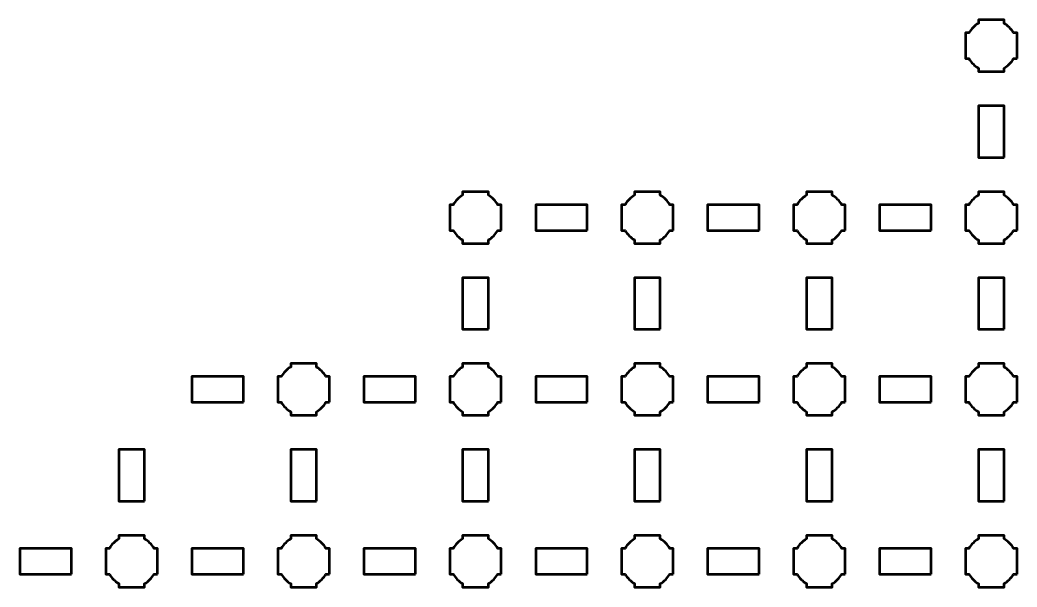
# Model space of a CAD drawing. Header units: centimetres. Extents: x -25.2 to 4.2, y -29.6 to -0.1.
# Drawn here: x -21.8 to -10.2, y -7.15 to -0.55 of the extents above; entities that cross this region are included whole.
import ezdxf

# ---------------------------------------------------------------- set-up
doc = ezdxf.new("R2010")
doc.units = ezdxf.units.CM
doc.header["$MEASUREMENT"] = 0
doc.layers.add('Layer 1', color=7, linetype='Continuous')

msp = doc.modelspace()

# ---------------------------------------------------------------- linework, layer by layer
at = {"layer": 'Layer 1', "lineweight": 53}
for points, knots in [([(-10.20002, -1), (-10.20002, -1), (-10.24017, -1), (-10.24017, -1), (-10.24017, -1), (-10.26652, -1.04553), (-10.30449, -1.0835), (-10.35002, -1.10985), (-10.35002, -1.10985), (-10.35002, -1.10985), (-10.35002, -1.15), (-10.35002, -1.15), (-10.35002, -1.15), (-10.35002, -1.15), (-10.50002, -1.15), (-10.50002, -1.15), (-10.50002, -1.15), (-10.50002, -1.15), (-10.65002, -1.15), (-10.65002, -1.15), (-10.65002, -1.15), (-10.65002, -1.15), (-10.65002, -1.10985), (-10.65002, -1.10985), (-10.65002, -1.10985), (-10.69555, -1.0835), (-10.73352, -1.04553), (-10.75987, -1), (-10.75987, -1), (-10.75987, -1), (-10.80002, -1), (-10.80002, -1), (-10.80002, -1), (-10.80002, -1), (-10.80002, -0.85), (-10.80002, -0.85), (-10.80002, -0.85), (-10.80002, -0.85), (-10.80002, -0.7), (-10.80002, -0.7), (-10.80002, -0.7), (-10.80002, -0.7), (-10.75987, -0.7), (-10.75987, -0.7), (-10.75987, -0.7), (-10.73352, -0.65447), (-10.69555, -0.6165), (-10.65002, -0.59015), (-10.65002, -0.59015), (-10.65002, -0.59015), (-10.65002, -0.55), (-10.65002, -0.55), (-10.65002, -0.55), (-10.65002, -0.55), (-10.50002, -0.55), (-10.50002, -0.55), (-10.50002, -0.55), (-10.50002, -0.55), (-10.35002, -0.55), (-10.35002, -0.55), (-10.35002, -0.55), (-10.35002, -0.55), (-10.35002, -0.59015), (-10.35002, -0.59015), (-10.35002, -0.59015), (-10.30449, -0.6165), (-10.26652, -0.65447), (-10.24017, -0.7), (-10.24017, -0.7), (-10.24017, -0.7), (-10.20002, -0.7), (-10.20002, -0.7), (-10.20002, -0.7), (-10.20002, -0.7), (-10.20002, -0.85), (-10.20002, -0.85), (-10.20002, -0.85), (-10.20002, -0.85), (-10.20002, -1), (-10.20002, -1)], [0, 0, 0, 0, 0.05, 0.05, 0.05, 0.05, 0.1, 0.1, 0.1, 0.1, 0.15, 0.15, 0.15, 0.15, 0.2, 0.2, 0.2, 0.2, 0.25, 0.25, 0.25, 0.25, 0.3, 0.3, 0.3, 0.3, 0.35, 0.35, 0.35, 0.35, 0.4, 0.4, 0.4, 0.4, 0.45, 0.45, 0.45, 0.45, 0.5, 0.5, 0.5, 0.5, 0.55, 0.55, 0.55, 0.55, 0.6, 0.6, 0.6, 0.6, 0.65, 0.65, 0.65, 0.65, 0.7, 0.7, 0.7, 0.7, 0.75, 0.75, 0.75, 0.75, 0.8, 0.8, 0.8, 0.8, 0.85, 0.85, 0.85, 0.85, 0.9, 0.9, 0.9, 0.9, 0.95, 0.95, 0.95, 0.95, 1, 1, 1, 1]), ([(-10.35002, -2.15), (-10.35002, -2.15), (-10.65002, -2.15), (-10.65002, -2.15), (-10.65002, -2.15), (-10.65002, -2.15), (-10.65002, -1.55), (-10.65002, -1.55), (-10.65002, -1.55), (-10.65002, -1.55), (-10.35002, -1.55), (-10.35002, -1.55), (-10.35002, -1.55), (-10.35002, -1.55), (-10.35002, -2.15), (-10.35002, -2.15)], [0, 0, 0, 0, 0.25, 0.25, 0.25, 0.25, 0.5, 0.5, 0.5, 0.5, 0.75, 0.75, 0.75, 0.75, 1, 1, 1, 1]), ([(-16.20002, -3), (-16.20002, -3), (-16.24017, -3), (-16.24017, -3), (-16.24017, -3), (-16.26652, -3.04553), (-16.30449, -3.0835), (-16.35002, -3.10985), (-16.35002, -3.10985), (-16.35002, -3.10985), (-16.35002, -3.15), (-16.35002, -3.15), (-16.35002, -3.15), (-16.35002, -3.15), (-16.50002, -3.15), (-16.50002, -3.15), (-16.50002, -3.15), (-16.50002, -3.15), (-16.65002, -3.15), (-16.65002, -3.15), (-16.65002, -3.15), (-16.65002, -3.15), (-16.65002, -3.10985), (-16.65002, -3.10985), (-16.65002, -3.10985), (-16.69555, -3.0835), (-16.73352, -3.04553), (-16.75987, -3), (-16.75987, -3), (-16.75987, -3), (-16.80002, -3), (-16.80002, -3), (-16.80002, -3), (-16.80002, -3), (-16.80002, -2.85), (-16.80002, -2.85), (-16.80002, -2.85), (-16.80002, -2.85), (-16.80002, -2.7), (-16.80002, -2.7), (-16.80002, -2.7), (-16.80002, -2.7), (-16.75987, -2.7), (-16.75987, -2.7), (-16.75987, -2.7), (-16.73352, -2.65447), (-16.69555, -2.6165), (-16.65002, -2.59015), (-16.65002, -2.59015), (-16.65002, -2.59015), (-16.65002, -2.55), (-16.65002, -2.55), (-16.65002, -2.55), (-16.65002, -2.55), (-16.50002, -2.55), (-16.50002, -2.55), (-16.50002, -2.55), (-16.50002, -2.55), (-16.35002, -2.55), (-16.35002, -2.55), (-16.35002, -2.55), (-16.35002, -2.55), (-16.35002, -2.59015), (-16.35002, -2.59015), (-16.35002, -2.59015), (-16.30449, -2.6165), (-16.26652, -2.65447), (-16.24017, -2.7), (-16.24017, -2.7), (-16.24017, -2.7), (-16.20002, -2.7), (-16.20002, -2.7), (-16.20002, -2.7), (-16.20002, -2.7), (-16.20002, -2.85), (-16.20002, -2.85), (-16.20002, -2.85), (-16.20002, -2.85), (-16.20002, -3), (-16.20002, -3)], [0, 0, 0, 0, 0.05, 0.05, 0.05, 0.05, 0.1, 0.1, 0.1, 0.1, 0.15, 0.15, 0.15, 0.15, 0.2, 0.2, 0.2, 0.2, 0.25, 0.25, 0.25, 0.25, 0.3, 0.3, 0.3, 0.3, 0.35, 0.35, 0.35, 0.35, 0.4, 0.4, 0.4, 0.4, 0.45, 0.45, 0.45, 0.45, 0.5, 0.5, 0.5, 0.5, 0.55, 0.55, 0.55, 0.55, 0.6, 0.6, 0.6, 0.6, 0.65, 0.65, 0.65, 0.65, 0.7, 0.7, 0.7, 0.7, 0.75, 0.75, 0.75, 0.75, 0.8, 0.8, 0.8, 0.8, 0.85, 0.85, 0.85, 0.85, 0.9, 0.9, 0.9, 0.9, 0.95, 0.95, 0.95, 0.95, 1, 1, 1, 1]), ([(-14.20002, -3), (-14.20002, -3), (-14.24017, -3), (-14.24017, -3), (-14.24017, -3), (-14.26652, -3.04553), (-14.30449, -3.0835), (-14.35002, -3.10985), (-14.35002, -3.10985), (-14.35002, -3.10985), (-14.35002, -3.15), (-14.35002, -3.15), (-14.35002, -3.15), (-14.35002, -3.15), (-14.50002, -3.15), (-14.50002, -3.15), (-14.50002, -3.15), (-14.50002, -3.15), (-14.65002, -3.15), (-14.65002, -3.15), (-14.65002, -3.15), (-14.65002, -3.15), (-14.65002, -3.10985), (-14.65002, -3.10985), (-14.65002, -3.10985), (-14.69555, -3.0835), (-14.73352, -3.04553), (-14.75987, -3), (-14.75987, -3), (-14.75987, -3), (-14.80002, -3), (-14.80002, -3), (-14.80002, -3), (-14.80002, -3), (-14.80002, -2.85), (-14.80002, -2.85), (-14.80002, -2.85), (-14.80002, -2.85), (-14.80002, -2.7), (-14.80002, -2.7), (-14.80002, -2.7), (-14.80002, -2.7), (-14.75987, -2.7), (-14.75987, -2.7), (-14.75987, -2.7), (-14.73352, -2.65447), (-14.69555, -2.6165), (-14.65002, -2.59015), (-14.65002, -2.59015), (-14.65002, -2.59015), (-14.65002, -2.55), (-14.65002, -2.55), (-14.65002, -2.55), (-14.65002, -2.55), (-14.50002, -2.55), (-14.50002, -2.55), (-14.50002, -2.55), (-14.50002, -2.55), (-14.35002, -2.55), (-14.35002, -2.55), (-14.35002, -2.55), (-14.35002, -2.55), (-14.35002, -2.59015), (-14.35002, -2.59015), (-14.35002, -2.59015), (-14.30449, -2.6165), (-14.26652, -2.65447), (-14.24017, -2.7), (-14.24017, -2.7), (-14.24017, -2.7), (-14.20002, -2.7), (-14.20002, -2.7), (-14.20002, -2.7), (-14.20002, -2.7), (-14.20002, -2.85), (-14.20002, -2.85), (-14.20002, -2.85), (-14.20002, -2.85), (-14.20002, -3), (-14.20002, -3)], [0, 0, 0, 0, 0.05, 0.05, 0.05, 0.05, 0.1, 0.1, 0.1, 0.1, 0.15, 0.15, 0.15, 0.15, 0.2, 0.2, 0.2, 0.2, 0.25, 0.25, 0.25, 0.25, 0.3, 0.3, 0.3, 0.3, 0.35, 0.35, 0.35, 0.35, 0.4, 0.4, 0.4, 0.4, 0.45, 0.45, 0.45, 0.45, 0.5, 0.5, 0.5, 0.5, 0.55, 0.55, 0.55, 0.55, 0.6, 0.6, 0.6, 0.6, 0.65, 0.65, 0.65, 0.65, 0.7, 0.7, 0.7, 0.7, 0.75, 0.75, 0.75, 0.75, 0.8, 0.8, 0.8, 0.8, 0.85, 0.85, 0.85, 0.85, 0.9, 0.9, 0.9, 0.9, 0.95, 0.95, 0.95, 0.95, 1, 1, 1, 1]), ([(-12.20002, -3), (-12.20002, -3), (-12.24017, -3), (-12.24017, -3), (-12.24017, -3), (-12.26652, -3.04553), (-12.30449, -3.0835), (-12.35002, -3.10985), (-12.35002, -3.10985), (-12.35002, -3.10985), (-12.35002, -3.15), (-12.35002, -3.15), (-12.35002, -3.15), (-12.35002, -3.15), (-12.50002, -3.15), (-12.50002, -3.15), (-12.50002, -3.15), (-12.50002, -3.15), (-12.65002, -3.15), (-12.65002, -3.15), (-12.65002, -3.15), (-12.65002, -3.15), (-12.65002, -3.10985), (-12.65002, -3.10985), (-12.65002, -3.10985), (-12.69555, -3.0835), (-12.73352, -3.04553), (-12.75987, -3), (-12.75987, -3), (-12.75987, -3), (-12.80002, -3), (-12.80002, -3), (-12.80002, -3), (-12.80002, -3), (-12.80002, -2.85), (-12.80002, -2.85), (-12.80002, -2.85), (-12.80002, -2.85), (-12.80002, -2.7), (-12.80002, -2.7), (-12.80002, -2.7), (-12.80002, -2.7), (-12.75987, -2.7), (-12.75987, -2.7), (-12.75987, -2.7), (-12.73352, -2.65447), (-12.69555, -2.6165), (-12.65002, -2.59015), (-12.65002, -2.59015), (-12.65002, -2.59015), (-12.65002, -2.55), (-12.65002, -2.55), (-12.65002, -2.55), (-12.65002, -2.55), (-12.50002, -2.55), (-12.50002, -2.55), (-12.50002, -2.55), (-12.50002, -2.55), (-12.35002, -2.55), (-12.35002, -2.55), (-12.35002, -2.55), (-12.35002, -2.55), (-12.35002, -2.59015), (-12.35002, -2.59015), (-12.35002, -2.59015), (-12.30449, -2.6165), (-12.26652, -2.65447), (-12.24017, -2.7), (-12.24017, -2.7), (-12.24017, -2.7), (-12.20002, -2.7), (-12.20002, -2.7), (-12.20002, -2.7), (-12.20002, -2.7), (-12.20002, -2.85), (-12.20002, -2.85), (-12.20002, -2.85), (-12.20002, -2.85), (-12.20002, -3), (-12.20002, -3)], [0, 0, 0, 0, 0.05, 0.05, 0.05, 0.05, 0.1, 0.1, 0.1, 0.1, 0.15, 0.15, 0.15, 0.15, 0.2, 0.2, 0.2, 0.2, 0.25, 0.25, 0.25, 0.25, 0.3, 0.3, 0.3, 0.3, 0.35, 0.35, 0.35, 0.35, 0.4, 0.4, 0.4, 0.4, 0.45, 0.45, 0.45, 0.45, 0.5, 0.5, 0.5, 0.5, 0.55, 0.55, 0.55, 0.55, 0.6, 0.6, 0.6, 0.6, 0.65, 0.65, 0.65, 0.65, 0.7, 0.7, 0.7, 0.7, 0.75, 0.75, 0.75, 0.75, 0.8, 0.8, 0.8, 0.8, 0.85, 0.85, 0.85, 0.85, 0.9, 0.9, 0.9, 0.9, 0.95, 0.95, 0.95, 0.95, 1, 1, 1, 1]), ([(-10.20002, -3), (-10.20002, -3), (-10.24017, -3), (-10.24017, -3), (-10.24017, -3), (-10.26652, -3.04553), (-10.30449, -3.0835), (-10.35002, -3.10985), (-10.35002, -3.10985), (-10.35002, -3.10985), (-10.35002, -3.15), (-10.35002, -3.15), (-10.35002, -3.15), (-10.35002, -3.15), (-10.50002, -3.15), (-10.50002, -3.15), (-10.50002, -3.15), (-10.50002, -3.15), (-10.65002, -3.15), (-10.65002, -3.15), (-10.65002, -3.15), (-10.65002, -3.15), (-10.65002, -3.10985), (-10.65002, -3.10985), (-10.65002, -3.10985), (-10.69555, -3.0835), (-10.73352, -3.04553), (-10.75987, -3), (-10.75987, -3), (-10.75987, -3), (-10.80002, -3), (-10.80002, -3), (-10.80002, -3), (-10.80002, -3), (-10.80002, -2.85), (-10.80002, -2.85), (-10.80002, -2.85), (-10.80002, -2.85), (-10.80002, -2.7), (-10.80002, -2.7), (-10.80002, -2.7), (-10.80002, -2.7), (-10.75987, -2.7), (-10.75987, -2.7), (-10.75987, -2.7), (-10.73352, -2.65447), (-10.69555, -2.6165), (-10.65002, -2.59015), (-10.65002, -2.59015), (-10.65002, -2.59015), (-10.65002, -2.55), (-10.65002, -2.55), (-10.65002, -2.55), (-10.65002, -2.55), (-10.50002, -2.55), (-10.50002, -2.55), (-10.50002, -2.55), (-10.50002, -2.55), (-10.35002, -2.55), (-10.35002, -2.55), (-10.35002, -2.55), (-10.35002, -2.55), (-10.35002, -2.59015), (-10.35002, -2.59015), (-10.35002, -2.59015), (-10.30449, -2.6165), (-10.26652, -2.65447), (-10.24017, -2.7), (-10.24017, -2.7), (-10.24017, -2.7), (-10.20002, -2.7), (-10.20002, -2.7), (-10.20002, -2.7), (-10.20002, -2.7), (-10.20002, -2.85), (-10.20002, -2.85), (-10.20002, -2.85), (-10.20002, -2.85), (-10.20002, -3), (-10.20002, -3)], [0, 0, 0, 0, 0.05, 0.05, 0.05, 0.05, 0.1, 0.1, 0.1, 0.1, 0.15, 0.15, 0.15, 0.15, 0.2, 0.2, 0.2, 0.2, 0.25, 0.25, 0.25, 0.25, 0.3, 0.3, 0.3, 0.3, 0.35, 0.35, 0.35, 0.35, 0.4, 0.4, 0.4, 0.4, 0.45, 0.45, 0.45, 0.45, 0.5, 0.5, 0.5, 0.5, 0.55, 0.55, 0.55, 0.55, 0.6, 0.6, 0.6, 0.6, 0.65, 0.65, 0.65, 0.65, 0.7, 0.7, 0.7, 0.7, 0.75, 0.75, 0.75, 0.75, 0.8, 0.8, 0.8, 0.8, 0.85, 0.85, 0.85, 0.85, 0.9, 0.9, 0.9, 0.9, 0.95, 0.95, 0.95, 0.95, 1, 1, 1, 1]), ([(-15.20002, -3), (-15.20002, -3), (-15.80002, -3), (-15.80002, -3), (-15.80002, -3), (-15.80002, -3), (-15.80002, -2.7), (-15.80002, -2.7), (-15.80002, -2.7), (-15.80002, -2.7), (-15.20002, -2.7), (-15.20002, -2.7), (-15.20002, -2.7), (-15.20002, -2.7), (-15.20002, -3), (-15.20002, -3)], [0, 0, 0, 0, 0.25, 0.25, 0.25, 0.25, 0.5, 0.5, 0.5, 0.5, 0.75, 0.75, 0.75, 0.75, 1, 1, 1, 1]), ([(-13.20002, -3), (-13.20002, -3), (-13.80002, -3), (-13.80002, -3), (-13.80002, -3), (-13.80002, -3), (-13.80002, -2.7), (-13.80002, -2.7), (-13.80002, -2.7), (-13.80002, -2.7), (-13.20002, -2.7), (-13.20002, -2.7), (-13.20002, -2.7), (-13.20002, -2.7), (-13.20002, -3), (-13.20002, -3)], [0, 0, 0, 0, 0.25, 0.25, 0.25, 0.25, 0.5, 0.5, 0.5, 0.5, 0.75, 0.75, 0.75, 0.75, 1, 1, 1, 1]), ([(-11.20002, -3), (-11.20002, -3), (-11.80002, -3), (-11.80002, -3), (-11.80002, -3), (-11.80002, -3), (-11.80002, -2.7), (-11.80002, -2.7), (-11.80002, -2.7), (-11.80002, -2.7), (-11.20002, -2.7), (-11.20002, -2.7), (-11.20002, -2.7), (-11.20002, -2.7), (-11.20002, -3), (-11.20002, -3)], [0, 0, 0, 0, 0.25, 0.25, 0.25, 0.25, 0.5, 0.5, 0.5, 0.5, 0.75, 0.75, 0.75, 0.75, 1, 1, 1, 1]), ([(-16.35002, -4.15), (-16.35002, -4.15), (-16.65002, -4.15), (-16.65002, -4.15), (-16.65002, -4.15), (-16.65002, -4.15), (-16.65002, -3.55), (-16.65002, -3.55), (-16.65002, -3.55), (-16.65002, -3.55), (-16.35002, -3.55), (-16.35002, -3.55), (-16.35002, -3.55), (-16.35002, -3.55), (-16.35002, -4.15), (-16.35002, -4.15)], [0, 0, 0, 0, 0.25, 0.25, 0.25, 0.25, 0.5, 0.5, 0.5, 0.5, 0.75, 0.75, 0.75, 0.75, 1, 1, 1, 1]), ([(-14.35002, -4.15), (-14.35002, -4.15), (-14.65002, -4.15), (-14.65002, -4.15), (-14.65002, -4.15), (-14.65002, -4.15), (-14.65002, -3.55), (-14.65002, -3.55), (-14.65002, -3.55), (-14.65002, -3.55), (-14.35002, -3.55), (-14.35002, -3.55), (-14.35002, -3.55), (-14.35002, -3.55), (-14.35002, -4.15), (-14.35002, -4.15)], [0, 0, 0, 0, 0.25, 0.25, 0.25, 0.25, 0.5, 0.5, 0.5, 0.5, 0.75, 0.75, 0.75, 0.75, 1, 1, 1, 1]), ([(-12.35002, -4.15), (-12.35002, -4.15), (-12.65002, -4.15), (-12.65002, -4.15), (-12.65002, -4.15), (-12.65002, -4.15), (-12.65002, -3.55), (-12.65002, -3.55), (-12.65002, -3.55), (-12.65002, -3.55), (-12.35002, -3.55), (-12.35002, -3.55), (-12.35002, -3.55), (-12.35002, -3.55), (-12.35002, -4.15), (-12.35002, -4.15)], [0, 0, 0, 0, 0.25, 0.25, 0.25, 0.25, 0.5, 0.5, 0.5, 0.5, 0.75, 0.75, 0.75, 0.75, 1, 1, 1, 1]), ([(-10.35002, -4.15), (-10.35002, -4.15), (-10.65002, -4.15), (-10.65002, -4.15), (-10.65002, -4.15), (-10.65002, -4.15), (-10.65002, -3.55), (-10.65002, -3.55), (-10.65002, -3.55), (-10.65002, -3.55), (-10.35002, -3.55), (-10.35002, -3.55), (-10.35002, -3.55), (-10.35002, -3.55), (-10.35002, -4.15), (-10.35002, -4.15)], [0, 0, 0, 0, 0.25, 0.25, 0.25, 0.25, 0.5, 0.5, 0.5, 0.5, 0.75, 0.75, 0.75, 0.75, 1, 1, 1, 1]), ([(-18.20002, -5), (-18.20002, -5), (-18.24017, -5), (-18.24017, -5), (-18.24017, -5), (-18.26652, -5.04553), (-18.30449, -5.0835), (-18.35002, -5.10985), (-18.35002, -5.10985), (-18.35002, -5.10985), (-18.35002, -5.15), (-18.35002, -5.15), (-18.35002, -5.15), (-18.35002, -5.15), (-18.50002, -5.15), (-18.50002, -5.15), (-18.50002, -5.15), (-18.50002, -5.15), (-18.65002, -5.15), (-18.65002, -5.15), (-18.65002, -5.15), (-18.65002, -5.15), (-18.65002, -5.10985), (-18.65002, -5.10985), (-18.65002, -5.10985), (-18.69555, -5.0835), (-18.73352, -5.04553), (-18.75987, -5), (-18.75987, -5), (-18.75987, -5), (-18.80002, -5), (-18.80002, -5), (-18.80002, -5), (-18.80002, -5), (-18.80002, -4.85), (-18.80002, -4.85), (-18.80002, -4.85), (-18.80002, -4.85), (-18.80002, -4.7), (-18.80002, -4.7), (-18.80002, -4.7), (-18.80002, -4.7), (-18.75987, -4.7), (-18.75987, -4.7), (-18.75987, -4.7), (-18.73352, -4.65447), (-18.69555, -4.6165), (-18.65002, -4.59015), (-18.65002, -4.59015), (-18.65002, -4.59015), (-18.65002, -4.55), (-18.65002, -4.55), (-18.65002, -4.55), (-18.65002, -4.55), (-18.50002, -4.55), (-18.50002, -4.55), (-18.50002, -4.55), (-18.50002, -4.55), (-18.35002, -4.55), (-18.35002, -4.55), (-18.35002, -4.55), (-18.35002, -4.55), (-18.35002, -4.59015), (-18.35002, -4.59015), (-18.35002, -4.59015), (-18.30449, -4.6165), (-18.26652, -4.65447), (-18.24017, -4.7), (-18.24017, -4.7), (-18.24017, -4.7), (-18.20002, -4.7), (-18.20002, -4.7), (-18.20002, -4.7), (-18.20002, -4.7), (-18.20002, -4.85), (-18.20002, -4.85), (-18.20002, -4.85), (-18.20002, -4.85), (-18.20002, -5), (-18.20002, -5)], [0, 0, 0, 0, 0.05, 0.05, 0.05, 0.05, 0.1, 0.1, 0.1, 0.1, 0.15, 0.15, 0.15, 0.15, 0.2, 0.2, 0.2, 0.2, 0.25, 0.25, 0.25, 0.25, 0.3, 0.3, 0.3, 0.3, 0.35, 0.35, 0.35, 0.35, 0.4, 0.4, 0.4, 0.4, 0.45, 0.45, 0.45, 0.45, 0.5, 0.5, 0.5, 0.5, 0.55, 0.55, 0.55, 0.55, 0.6, 0.6, 0.6, 0.6, 0.65, 0.65, 0.65, 0.65, 0.7, 0.7, 0.7, 0.7, 0.75, 0.75, 0.75, 0.75, 0.8, 0.8, 0.8, 0.8, 0.85, 0.85, 0.85, 0.85, 0.9, 0.9, 0.9, 0.9, 0.95, 0.95, 0.95, 0.95, 1, 1, 1, 1]), ([(-16.20002, -5), (-16.20002, -5), (-16.24017, -5), (-16.24017, -5), (-16.24017, -5), (-16.26652, -5.04553), (-16.30449, -5.0835), (-16.35002, -5.10985), (-16.35002, -5.10985), (-16.35002, -5.10985), (-16.35002, -5.15), (-16.35002, -5.15), (-16.35002, -5.15), (-16.35002, -5.15), (-16.50002, -5.15), (-16.50002, -5.15), (-16.50002, -5.15), (-16.50002, -5.15), (-16.65002, -5.15), (-16.65002, -5.15), (-16.65002, -5.15), (-16.65002, -5.15), (-16.65002, -5.10985), (-16.65002, -5.10985), (-16.65002, -5.10985), (-16.69555, -5.0835), (-16.73352, -5.04553), (-16.75987, -5), (-16.75987, -5), (-16.75987, -5), (-16.80002, -5), (-16.80002, -5), (-16.80002, -5), (-16.80002, -5), (-16.80002, -4.85), (-16.80002, -4.85), (-16.80002, -4.85), (-16.80002, -4.85), (-16.80002, -4.7), (-16.80002, -4.7), (-16.80002, -4.7), (-16.80002, -4.7), (-16.75987, -4.7), (-16.75987, -4.7), (-16.75987, -4.7), (-16.73352, -4.65447), (-16.69555, -4.6165), (-16.65002, -4.59015), (-16.65002, -4.59015), (-16.65002, -4.59015), (-16.65002, -4.55), (-16.65002, -4.55), (-16.65002, -4.55), (-16.65002, -4.55), (-16.50002, -4.55), (-16.50002, -4.55), (-16.50002, -4.55), (-16.50002, -4.55), (-16.35002, -4.55), (-16.35002, -4.55), (-16.35002, -4.55), (-16.35002, -4.55), (-16.35002, -4.59015), (-16.35002, -4.59015), (-16.35002, -4.59015), (-16.30449, -4.6165), (-16.26652, -4.65447), (-16.24017, -4.7), (-16.24017, -4.7), (-16.24017, -4.7), (-16.20002, -4.7), (-16.20002, -4.7), (-16.20002, -4.7), (-16.20002, -4.7), (-16.20002, -4.85), (-16.20002, -4.85), (-16.20002, -4.85), (-16.20002, -4.85), (-16.20002, -5), (-16.20002, -5)], [0, 0, 0, 0, 0.05, 0.05, 0.05, 0.05, 0.1, 0.1, 0.1, 0.1, 0.15, 0.15, 0.15, 0.15, 0.2, 0.2, 0.2, 0.2, 0.25, 0.25, 0.25, 0.25, 0.3, 0.3, 0.3, 0.3, 0.35, 0.35, 0.35, 0.35, 0.4, 0.4, 0.4, 0.4, 0.45, 0.45, 0.45, 0.45, 0.5, 0.5, 0.5, 0.5, 0.55, 0.55, 0.55, 0.55, 0.6, 0.6, 0.6, 0.6, 0.65, 0.65, 0.65, 0.65, 0.7, 0.7, 0.7, 0.7, 0.75, 0.75, 0.75, 0.75, 0.8, 0.8, 0.8, 0.8, 0.85, 0.85, 0.85, 0.85, 0.9, 0.9, 0.9, 0.9, 0.95, 0.95, 0.95, 0.95, 1, 1, 1, 1]), ([(-14.20002, -5), (-14.20002, -5), (-14.24017, -5), (-14.24017, -5), (-14.24017, -5), (-14.26652, -5.04553), (-14.30449, -5.0835), (-14.35002, -5.10985), (-14.35002, -5.10985), (-14.35002, -5.10985), (-14.35002, -5.15), (-14.35002, -5.15), (-14.35002, -5.15), (-14.35002, -5.15), (-14.50002, -5.15), (-14.50002, -5.15), (-14.50002, -5.15), (-14.50002, -5.15), (-14.65002, -5.15), (-14.65002, -5.15), (-14.65002, -5.15), (-14.65002, -5.15), (-14.65002, -5.10985), (-14.65002, -5.10985), (-14.65002, -5.10985), (-14.69555, -5.0835), (-14.73352, -5.04553), (-14.75987, -5), (-14.75987, -5), (-14.75987, -5), (-14.80002, -5), (-14.80002, -5), (-14.80002, -5), (-14.80002, -5), (-14.80002, -4.85), (-14.80002, -4.85), (-14.80002, -4.85), (-14.80002, -4.85), (-14.80002, -4.7), (-14.80002, -4.7), (-14.80002, -4.7), (-14.80002, -4.7), (-14.75987, -4.7), (-14.75987, -4.7), (-14.75987, -4.7), (-14.73352, -4.65447), (-14.69555, -4.6165), (-14.65002, -4.59015), (-14.65002, -4.59015), (-14.65002, -4.59015), (-14.65002, -4.55), (-14.65002, -4.55), (-14.65002, -4.55), (-14.65002, -4.55), (-14.50002, -4.55), (-14.50002, -4.55), (-14.50002, -4.55), (-14.50002, -4.55), (-14.35002, -4.55), (-14.35002, -4.55), (-14.35002, -4.55), (-14.35002, -4.55), (-14.35002, -4.59015), (-14.35002, -4.59015), (-14.35002, -4.59015), (-14.30449, -4.6165), (-14.26652, -4.65447), (-14.24017, -4.7), (-14.24017, -4.7), (-14.24017, -4.7), (-14.20002, -4.7), (-14.20002, -4.7), (-14.20002, -4.7), (-14.20002, -4.7), (-14.20002, -4.85), (-14.20002, -4.85), (-14.20002, -4.85), (-14.20002, -4.85), (-14.20002, -5), (-14.20002, -5)], [0, 0, 0, 0, 0.05, 0.05, 0.05, 0.05, 0.1, 0.1, 0.1, 0.1, 0.15, 0.15, 0.15, 0.15, 0.2, 0.2, 0.2, 0.2, 0.25, 0.25, 0.25, 0.25, 0.3, 0.3, 0.3, 0.3, 0.35, 0.35, 0.35, 0.35, 0.4, 0.4, 0.4, 0.4, 0.45, 0.45, 0.45, 0.45, 0.5, 0.5, 0.5, 0.5, 0.55, 0.55, 0.55, 0.55, 0.6, 0.6, 0.6, 0.6, 0.65, 0.65, 0.65, 0.65, 0.7, 0.7, 0.7, 0.7, 0.75, 0.75, 0.75, 0.75, 0.8, 0.8, 0.8, 0.8, 0.85, 0.85, 0.85, 0.85, 0.9, 0.9, 0.9, 0.9, 0.95, 0.95, 0.95, 0.95, 1, 1, 1, 1]), ([(-12.20002, -5), (-12.20002, -5), (-12.24017, -5), (-12.24017, -5), (-12.24017, -5), (-12.26652, -5.04553), (-12.30449, -5.0835), (-12.35002, -5.10985), (-12.35002, -5.10985), (-12.35002, -5.10985), (-12.35002, -5.15), (-12.35002, -5.15), (-12.35002, -5.15), (-12.35002, -5.15), (-12.50002, -5.15), (-12.50002, -5.15), (-12.50002, -5.15), (-12.50002, -5.15), (-12.65002, -5.15), (-12.65002, -5.15), (-12.65002, -5.15), (-12.65002, -5.15), (-12.65002, -5.10985), (-12.65002, -5.10985), (-12.65002, -5.10985), (-12.69555, -5.0835), (-12.73352, -5.04553), (-12.75987, -5), (-12.75987, -5), (-12.75987, -5), (-12.80002, -5), (-12.80002, -5), (-12.80002, -5), (-12.80002, -5), (-12.80002, -4.85), (-12.80002, -4.85), (-12.80002, -4.85), (-12.80002, -4.85), (-12.80002, -4.7), (-12.80002, -4.7), (-12.80002, -4.7), (-12.80002, -4.7), (-12.75987, -4.7), (-12.75987, -4.7), (-12.75987, -4.7), (-12.73352, -4.65447), (-12.69555, -4.6165), (-12.65002, -4.59015), (-12.65002, -4.59015), (-12.65002, -4.59015), (-12.65002, -4.55), (-12.65002, -4.55), (-12.65002, -4.55), (-12.65002, -4.55), (-12.50002, -4.55), (-12.50002, -4.55), (-12.50002, -4.55), (-12.50002, -4.55), (-12.35002, -4.55), (-12.35002, -4.55), (-12.35002, -4.55), (-12.35002, -4.55), (-12.35002, -4.59015), (-12.35002, -4.59015), (-12.35002, -4.59015), (-12.30449, -4.6165), (-12.26652, -4.65447), (-12.24017, -4.7), (-12.24017, -4.7), (-12.24017, -4.7), (-12.20002, -4.7), (-12.20002, -4.7), (-12.20002, -4.7), (-12.20002, -4.7), (-12.20002, -4.85), (-12.20002, -4.85), (-12.20002, -4.85), (-12.20002, -4.85), (-12.20002, -5), (-12.20002, -5)], [0, 0, 0, 0, 0.05, 0.05, 0.05, 0.05, 0.1, 0.1, 0.1, 0.1, 0.15, 0.15, 0.15, 0.15, 0.2, 0.2, 0.2, 0.2, 0.25, 0.25, 0.25, 0.25, 0.3, 0.3, 0.3, 0.3, 0.35, 0.35, 0.35, 0.35, 0.4, 0.4, 0.4, 0.4, 0.45, 0.45, 0.45, 0.45, 0.5, 0.5, 0.5, 0.5, 0.55, 0.55, 0.55, 0.55, 0.6, 0.6, 0.6, 0.6, 0.65, 0.65, 0.65, 0.65, 0.7, 0.7, 0.7, 0.7, 0.75, 0.75, 0.75, 0.75, 0.8, 0.8, 0.8, 0.8, 0.85, 0.85, 0.85, 0.85, 0.9, 0.9, 0.9, 0.9, 0.95, 0.95, 0.95, 0.95, 1, 1, 1, 1]), ([(-10.20002, -5), (-10.20002, -5), (-10.24017, -5), (-10.24017, -5), (-10.24017, -5), (-10.26652, -5.04553), (-10.30449, -5.0835), (-10.35002, -5.10985), (-10.35002, -5.10985), (-10.35002, -5.10985), (-10.35002, -5.15), (-10.35002, -5.15), (-10.35002, -5.15), (-10.35002, -5.15), (-10.50002, -5.15), (-10.50002, -5.15), (-10.50002, -5.15), (-10.50002, -5.15), (-10.65002, -5.15), (-10.65002, -5.15), (-10.65002, -5.15), (-10.65002, -5.15), (-10.65002, -5.10985), (-10.65002, -5.10985), (-10.65002, -5.10985), (-10.69555, -5.0835), (-10.73352, -5.04553), (-10.75987, -5), (-10.75987, -5), (-10.75987, -5), (-10.80002, -5), (-10.80002, -5), (-10.80002, -5), (-10.80002, -5), (-10.80002, -4.85), (-10.80002, -4.85), (-10.80002, -4.85), (-10.80002, -4.85), (-10.80002, -4.7), (-10.80002, -4.7), (-10.80002, -4.7), (-10.80002, -4.7), (-10.75987, -4.7), (-10.75987, -4.7), (-10.75987, -4.7), (-10.73352, -4.65447), (-10.69555, -4.6165), (-10.65002, -4.59015), (-10.65002, -4.59015), (-10.65002, -4.59015), (-10.65002, -4.55), (-10.65002, -4.55), (-10.65002, -4.55), (-10.65002, -4.55), (-10.50002, -4.55), (-10.50002, -4.55), (-10.50002, -4.55), (-10.50002, -4.55), (-10.35002, -4.55), (-10.35002, -4.55), (-10.35002, -4.55), (-10.35002, -4.55), (-10.35002, -4.59015), (-10.35002, -4.59015), (-10.35002, -4.59015), (-10.30449, -4.6165), (-10.26652, -4.65447), (-10.24017, -4.7), (-10.24017, -4.7), (-10.24017, -4.7), (-10.20002, -4.7), (-10.20002, -4.7), (-10.20002, -4.7), (-10.20002, -4.7), (-10.20002, -4.85), (-10.20002, -4.85), (-10.20002, -4.85), (-10.20002, -4.85), (-10.20002, -5), (-10.20002, -5)], [0, 0, 0, 0, 0.05, 0.05, 0.05, 0.05, 0.1, 0.1, 0.1, 0.1, 0.15, 0.15, 0.15, 0.15, 0.2, 0.2, 0.2, 0.2, 0.25, 0.25, 0.25, 0.25, 0.3, 0.3, 0.3, 0.3, 0.35, 0.35, 0.35, 0.35, 0.4, 0.4, 0.4, 0.4, 0.45, 0.45, 0.45, 0.45, 0.5, 0.5, 0.5, 0.5, 0.55, 0.55, 0.55, 0.55, 0.6, 0.6, 0.6, 0.6, 0.65, 0.65, 0.65, 0.65, 0.7, 0.7, 0.7, 0.7, 0.75, 0.75, 0.75, 0.75, 0.8, 0.8, 0.8, 0.8, 0.85, 0.85, 0.85, 0.85, 0.9, 0.9, 0.9, 0.9, 0.95, 0.95, 0.95, 0.95, 1, 1, 1, 1]), ([(-19.20002, -5), (-19.20002, -5), (-19.80002, -5), (-19.80002, -5), (-19.80002, -5), (-19.80002, -5), (-19.80002, -4.7), (-19.80002, -4.7), (-19.80002, -4.7), (-19.80002, -4.7), (-19.20002, -4.7), (-19.20002, -4.7), (-19.20002, -4.7), (-19.20002, -4.7), (-19.20002, -5), (-19.20002, -5)], [0, 0, 0, 0, 0.25, 0.25, 0.25, 0.25, 0.5, 0.5, 0.5, 0.5, 0.75, 0.75, 0.75, 0.75, 1, 1, 1, 1]), ([(-17.20002, -5), (-17.20002, -5), (-17.80002, -5), (-17.80002, -5), (-17.80002, -5), (-17.80002, -5), (-17.80002, -4.7), (-17.80002, -4.7), (-17.80002, -4.7), (-17.80002, -4.7), (-17.20002, -4.7), (-17.20002, -4.7), (-17.20002, -4.7), (-17.20002, -4.7), (-17.20002, -5), (-17.20002, -5)], [0, 0, 0, 0, 0.25, 0.25, 0.25, 0.25, 0.5, 0.5, 0.5, 0.5, 0.75, 0.75, 0.75, 0.75, 1, 1, 1, 1]), ([(-15.20002, -5), (-15.20002, -5), (-15.80002, -5), (-15.80002, -5), (-15.80002, -5), (-15.80002, -5), (-15.80002, -4.7), (-15.80002, -4.7), (-15.80002, -4.7), (-15.80002, -4.7), (-15.20002, -4.7), (-15.20002, -4.7), (-15.20002, -4.7), (-15.20002, -4.7), (-15.20002, -5), (-15.20002, -5)], [0, 0, 0, 0, 0.25, 0.25, 0.25, 0.25, 0.5, 0.5, 0.5, 0.5, 0.75, 0.75, 0.75, 0.75, 1, 1, 1, 1]), ([(-13.20002, -5), (-13.20002, -5), (-13.80002, -5), (-13.80002, -5), (-13.80002, -5), (-13.80002, -5), (-13.80002, -4.7), (-13.80002, -4.7), (-13.80002, -4.7), (-13.80002, -4.7), (-13.20002, -4.7), (-13.20002, -4.7), (-13.20002, -4.7), (-13.20002, -4.7), (-13.20002, -5), (-13.20002, -5)], [0, 0, 0, 0, 0.25, 0.25, 0.25, 0.25, 0.5, 0.5, 0.5, 0.5, 0.75, 0.75, 0.75, 0.75, 1, 1, 1, 1]), ([(-11.20002, -5), (-11.20002, -5), (-11.80002, -5), (-11.80002, -5), (-11.80002, -5), (-11.80002, -5), (-11.80002, -4.7), (-11.80002, -4.7), (-11.80002, -4.7), (-11.80002, -4.7), (-11.20002, -4.7), (-11.20002, -4.7), (-11.20002, -4.7), (-11.20002, -4.7), (-11.20002, -5), (-11.20002, -5)], [0, 0, 0, 0, 0.25, 0.25, 0.25, 0.25, 0.5, 0.5, 0.5, 0.5, 0.75, 0.75, 0.75, 0.75, 1, 1, 1, 1]), ([(-20.35002, -6.15), (-20.35002, -6.15), (-20.65002, -6.15), (-20.65002, -6.15), (-20.65002, -6.15), (-20.65002, -6.15), (-20.65002, -5.55), (-20.65002, -5.55), (-20.65002, -5.55), (-20.65002, -5.55), (-20.35002, -5.55), (-20.35002, -5.55), (-20.35002, -5.55), (-20.35002, -5.55), (-20.35002, -6.15), (-20.35002, -6.15)], [0, 0, 0, 0, 0.25, 0.25, 0.25, 0.25, 0.5, 0.5, 0.5, 0.5, 0.75, 0.75, 0.75, 0.75, 1, 1, 1, 1]), ([(-18.35002, -6.15), (-18.35002, -6.15), (-18.65002, -6.15), (-18.65002, -6.15), (-18.65002, -6.15), (-18.65002, -6.15), (-18.65002, -5.55), (-18.65002, -5.55), (-18.65002, -5.55), (-18.65002, -5.55), (-18.35002, -5.55), (-18.35002, -5.55), (-18.35002, -5.55), (-18.35002, -5.55), (-18.35002, -6.15), (-18.35002, -6.15)], [0, 0, 0, 0, 0.25, 0.25, 0.25, 0.25, 0.5, 0.5, 0.5, 0.5, 0.75, 0.75, 0.75, 0.75, 1, 1, 1, 1]), ([(-16.35002, -6.15), (-16.35002, -6.15), (-16.65002, -6.15), (-16.65002, -6.15), (-16.65002, -6.15), (-16.65002, -6.15), (-16.65002, -5.55), (-16.65002, -5.55), (-16.65002, -5.55), (-16.65002, -5.55), (-16.35002, -5.55), (-16.35002, -5.55), (-16.35002, -5.55), (-16.35002, -5.55), (-16.35002, -6.15), (-16.35002, -6.15)], [0, 0, 0, 0, 0.25, 0.25, 0.25, 0.25, 0.5, 0.5, 0.5, 0.5, 0.75, 0.75, 0.75, 0.75, 1, 1, 1, 1]), ([(-14.35002, -6.15), (-14.35002, -6.15), (-14.65002, -6.15), (-14.65002, -6.15), (-14.65002, -6.15), (-14.65002, -6.15), (-14.65002, -5.55), (-14.65002, -5.55), (-14.65002, -5.55), (-14.65002, -5.55), (-14.35002, -5.55), (-14.35002, -5.55), (-14.35002, -5.55), (-14.35002, -5.55), (-14.35002, -6.15), (-14.35002, -6.15)], [0, 0, 0, 0, 0.25, 0.25, 0.25, 0.25, 0.5, 0.5, 0.5, 0.5, 0.75, 0.75, 0.75, 0.75, 1, 1, 1, 1]), ([(-12.35002, -6.15), (-12.35002, -6.15), (-12.65002, -6.15), (-12.65002, -6.15), (-12.65002, -6.15), (-12.65002, -6.15), (-12.65002, -5.55), (-12.65002, -5.55), (-12.65002, -5.55), (-12.65002, -5.55), (-12.35002, -5.55), (-12.35002, -5.55), (-12.35002, -5.55), (-12.35002, -5.55), (-12.35002, -6.15), (-12.35002, -6.15)], [0, 0, 0, 0, 0.25, 0.25, 0.25, 0.25, 0.5, 0.5, 0.5, 0.5, 0.75, 0.75, 0.75, 0.75, 1, 1, 1, 1]), ([(-10.35002, -6.15), (-10.35002, -6.15), (-10.65002, -6.15), (-10.65002, -6.15), (-10.65002, -6.15), (-10.65002, -6.15), (-10.65002, -5.55), (-10.65002, -5.55), (-10.65002, -5.55), (-10.65002, -5.55), (-10.35002, -5.55), (-10.35002, -5.55), (-10.35002, -5.55), (-10.35002, -5.55), (-10.35002, -6.15), (-10.35002, -6.15)], [0, 0, 0, 0, 0.25, 0.25, 0.25, 0.25, 0.5, 0.5, 0.5, 0.5, 0.75, 0.75, 0.75, 0.75, 1, 1, 1, 1]), ([(-20.20002, -7), (-20.20002, -7), (-20.24017, -7), (-20.24017, -7), (-20.24017, -7), (-20.26652, -7.04553), (-20.30449, -7.0835), (-20.35002, -7.10985), (-20.35002, -7.10985), (-20.35002, -7.10985), (-20.35002, -7.15), (-20.35002, -7.15), (-20.35002, -7.15), (-20.35002, -7.15), (-20.50002, -7.15), (-20.50002, -7.15), (-20.50002, -7.15), (-20.50002, -7.15), (-20.65002, -7.15), (-20.65002, -7.15), (-20.65002, -7.15), (-20.65002, -7.15), (-20.65002, -7.10985), (-20.65002, -7.10985), (-20.65002, -7.10985), (-20.69555, -7.0835), (-20.73352, -7.04553), (-20.75987, -7), (-20.75987, -7), (-20.75987, -7), (-20.80002, -7), (-20.80002, -7), (-20.80002, -7), (-20.80002, -7), (-20.80002, -6.85), (-20.80002, -6.85), (-20.80002, -6.85), (-20.80002, -6.85), (-20.80002, -6.7), (-20.80002, -6.7), (-20.80002, -6.7), (-20.80002, -6.7), (-20.75987, -6.7), (-20.75987, -6.7), (-20.75987, -6.7), (-20.73352, -6.65447), (-20.69555, -6.6165), (-20.65002, -6.59015), (-20.65002, -6.59015), (-20.65002, -6.59015), (-20.65002, -6.55), (-20.65002, -6.55), (-20.65002, -6.55), (-20.65002, -6.55), (-20.50002, -6.55), (-20.50002, -6.55), (-20.50002, -6.55), (-20.50002, -6.55), (-20.35002, -6.55), (-20.35002, -6.55), (-20.35002, -6.55), (-20.35002, -6.55), (-20.35002, -6.59015), (-20.35002, -6.59015), (-20.35002, -6.59015), (-20.30449, -6.6165), (-20.26652, -6.65447), (-20.24017, -6.7), (-20.24017, -6.7), (-20.24017, -6.7), (-20.20002, -6.7), (-20.20002, -6.7), (-20.20002, -6.7), (-20.20002, -6.7), (-20.20002, -6.85), (-20.20002, -6.85), (-20.20002, -6.85), (-20.20002, -6.85), (-20.20002, -7), (-20.20002, -7)], [0, 0, 0, 0, 0.05, 0.05, 0.05, 0.05, 0.1, 0.1, 0.1, 0.1, 0.15, 0.15, 0.15, 0.15, 0.2, 0.2, 0.2, 0.2, 0.25, 0.25, 0.25, 0.25, 0.3, 0.3, 0.3, 0.3, 0.35, 0.35, 0.35, 0.35, 0.4, 0.4, 0.4, 0.4, 0.45, 0.45, 0.45, 0.45, 0.5, 0.5, 0.5, 0.5, 0.55, 0.55, 0.55, 0.55, 0.6, 0.6, 0.6, 0.6, 0.65, 0.65, 0.65, 0.65, 0.7, 0.7, 0.7, 0.7, 0.75, 0.75, 0.75, 0.75, 0.8, 0.8, 0.8, 0.8, 0.85, 0.85, 0.85, 0.85, 0.9, 0.9, 0.9, 0.9, 0.95, 0.95, 0.95, 0.95, 1, 1, 1, 1]), ([(-18.20002, -7), (-18.20002, -7), (-18.24017, -7), (-18.24017, -7), (-18.24017, -7), (-18.26652, -7.04553), (-18.30449, -7.0835), (-18.35002, -7.10985), (-18.35002, -7.10985), (-18.35002, -7.10985), (-18.35002, -7.15), (-18.35002, -7.15), (-18.35002, -7.15), (-18.35002, -7.15), (-18.50002, -7.15), (-18.50002, -7.15), (-18.50002, -7.15), (-18.50002, -7.15), (-18.65002, -7.15), (-18.65002, -7.15), (-18.65002, -7.15), (-18.65002, -7.15), (-18.65002, -7.10985), (-18.65002, -7.10985), (-18.65002, -7.10985), (-18.69555, -7.0835), (-18.73352, -7.04553), (-18.75987, -7), (-18.75987, -7), (-18.75987, -7), (-18.80002, -7), (-18.80002, -7), (-18.80002, -7), (-18.80002, -7), (-18.80002, -6.85), (-18.80002, -6.85), (-18.80002, -6.85), (-18.80002, -6.85), (-18.80002, -6.7), (-18.80002, -6.7), (-18.80002, -6.7), (-18.80002, -6.7), (-18.75987, -6.7), (-18.75987, -6.7), (-18.75987, -6.7), (-18.73352, -6.65447), (-18.69555, -6.6165), (-18.65002, -6.59015), (-18.65002, -6.59015), (-18.65002, -6.59015), (-18.65002, -6.55), (-18.65002, -6.55), (-18.65002, -6.55), (-18.65002, -6.55), (-18.50002, -6.55), (-18.50002, -6.55), (-18.50002, -6.55), (-18.50002, -6.55), (-18.35002, -6.55), (-18.35002, -6.55), (-18.35002, -6.55), (-18.35002, -6.55), (-18.35002, -6.59015), (-18.35002, -6.59015), (-18.35002, -6.59015), (-18.30449, -6.6165), (-18.26652, -6.65447), (-18.24017, -6.7), (-18.24017, -6.7), (-18.24017, -6.7), (-18.20002, -6.7), (-18.20002, -6.7), (-18.20002, -6.7), (-18.20002, -6.7), (-18.20002, -6.85), (-18.20002, -6.85), (-18.20002, -6.85), (-18.20002, -6.85), (-18.20002, -7), (-18.20002, -7)], [0, 0, 0, 0, 0.05, 0.05, 0.05, 0.05, 0.1, 0.1, 0.1, 0.1, 0.15, 0.15, 0.15, 0.15, 0.2, 0.2, 0.2, 0.2, 0.25, 0.25, 0.25, 0.25, 0.3, 0.3, 0.3, 0.3, 0.35, 0.35, 0.35, 0.35, 0.4, 0.4, 0.4, 0.4, 0.45, 0.45, 0.45, 0.45, 0.5, 0.5, 0.5, 0.5, 0.55, 0.55, 0.55, 0.55, 0.6, 0.6, 0.6, 0.6, 0.65, 0.65, 0.65, 0.65, 0.7, 0.7, 0.7, 0.7, 0.75, 0.75, 0.75, 0.75, 0.8, 0.8, 0.8, 0.8, 0.85, 0.85, 0.85, 0.85, 0.9, 0.9, 0.9, 0.9, 0.95, 0.95, 0.95, 0.95, 1, 1, 1, 1]), ([(-16.20002, -7), (-16.20002, -7), (-16.24017, -7), (-16.24017, -7), (-16.24017, -7), (-16.26652, -7.04553), (-16.30449, -7.0835), (-16.35002, -7.10985), (-16.35002, -7.10985), (-16.35002, -7.10985), (-16.35002, -7.15), (-16.35002, -7.15), (-16.35002, -7.15), (-16.35002, -7.15), (-16.50002, -7.15), (-16.50002, -7.15), (-16.50002, -7.15), (-16.50002, -7.15), (-16.65002, -7.15), (-16.65002, -7.15), (-16.65002, -7.15), (-16.65002, -7.15), (-16.65002, -7.10985), (-16.65002, -7.10985), (-16.65002, -7.10985), (-16.69555, -7.0835), (-16.73352, -7.04553), (-16.75987, -7), (-16.75987, -7), (-16.75987, -7), (-16.80002, -7), (-16.80002, -7), (-16.80002, -7), (-16.80002, -7), (-16.80002, -6.85), (-16.80002, -6.85), (-16.80002, -6.85), (-16.80002, -6.85), (-16.80002, -6.7), (-16.80002, -6.7), (-16.80002, -6.7), (-16.80002, -6.7), (-16.75987, -6.7), (-16.75987, -6.7), (-16.75987, -6.7), (-16.73352, -6.65447), (-16.69555, -6.6165), (-16.65002, -6.59015), (-16.65002, -6.59015), (-16.65002, -6.59015), (-16.65002, -6.55), (-16.65002, -6.55), (-16.65002, -6.55), (-16.65002, -6.55), (-16.50002, -6.55), (-16.50002, -6.55), (-16.50002, -6.55), (-16.50002, -6.55), (-16.35002, -6.55), (-16.35002, -6.55), (-16.35002, -6.55), (-16.35002, -6.55), (-16.35002, -6.59015), (-16.35002, -6.59015), (-16.35002, -6.59015), (-16.30449, -6.6165), (-16.26652, -6.65447), (-16.24017, -6.7), (-16.24017, -6.7), (-16.24017, -6.7), (-16.20002, -6.7), (-16.20002, -6.7), (-16.20002, -6.7), (-16.20002, -6.7), (-16.20002, -6.85), (-16.20002, -6.85), (-16.20002, -6.85), (-16.20002, -6.85), (-16.20002, -7), (-16.20002, -7)], [0, 0, 0, 0, 0.05, 0.05, 0.05, 0.05, 0.1, 0.1, 0.1, 0.1, 0.15, 0.15, 0.15, 0.15, 0.2, 0.2, 0.2, 0.2, 0.25, 0.25, 0.25, 0.25, 0.3, 0.3, 0.3, 0.3, 0.35, 0.35, 0.35, 0.35, 0.4, 0.4, 0.4, 0.4, 0.45, 0.45, 0.45, 0.45, 0.5, 0.5, 0.5, 0.5, 0.55, 0.55, 0.55, 0.55, 0.6, 0.6, 0.6, 0.6, 0.65, 0.65, 0.65, 0.65, 0.7, 0.7, 0.7, 0.7, 0.75, 0.75, 0.75, 0.75, 0.8, 0.8, 0.8, 0.8, 0.85, 0.85, 0.85, 0.85, 0.9, 0.9, 0.9, 0.9, 0.95, 0.95, 0.95, 0.95, 1, 1, 1, 1]), ([(-14.20002, -7), (-14.20002, -7), (-14.24017, -7), (-14.24017, -7), (-14.24017, -7), (-14.26652, -7.04553), (-14.30449, -7.0835), (-14.35002, -7.10985), (-14.35002, -7.10985), (-14.35002, -7.10985), (-14.35002, -7.15), (-14.35002, -7.15), (-14.35002, -7.15), (-14.35002, -7.15), (-14.50002, -7.15), (-14.50002, -7.15), (-14.50002, -7.15), (-14.50002, -7.15), (-14.65002, -7.15), (-14.65002, -7.15), (-14.65002, -7.15), (-14.65002, -7.15), (-14.65002, -7.10985), (-14.65002, -7.10985), (-14.65002, -7.10985), (-14.69555, -7.0835), (-14.73352, -7.04553), (-14.75987, -7), (-14.75987, -7), (-14.75987, -7), (-14.80002, -7), (-14.80002, -7), (-14.80002, -7), (-14.80002, -7), (-14.80002, -6.85), (-14.80002, -6.85), (-14.80002, -6.85), (-14.80002, -6.85), (-14.80002, -6.7), (-14.80002, -6.7), (-14.80002, -6.7), (-14.80002, -6.7), (-14.75987, -6.7), (-14.75987, -6.7), (-14.75987, -6.7), (-14.73352, -6.65447), (-14.69555, -6.6165), (-14.65002, -6.59015), (-14.65002, -6.59015), (-14.65002, -6.59015), (-14.65002, -6.55), (-14.65002, -6.55), (-14.65002, -6.55), (-14.65002, -6.55), (-14.50002, -6.55), (-14.50002, -6.55), (-14.50002, -6.55), (-14.50002, -6.55), (-14.35002, -6.55), (-14.35002, -6.55), (-14.35002, -6.55), (-14.35002, -6.55), (-14.35002, -6.59015), (-14.35002, -6.59015), (-14.35002, -6.59015), (-14.30449, -6.6165), (-14.26652, -6.65447), (-14.24017, -6.7), (-14.24017, -6.7), (-14.24017, -6.7), (-14.20002, -6.7), (-14.20002, -6.7), (-14.20002, -6.7), (-14.20002, -6.7), (-14.20002, -6.85), (-14.20002, -6.85), (-14.20002, -6.85), (-14.20002, -6.85), (-14.20002, -7), (-14.20002, -7)], [0, 0, 0, 0, 0.05, 0.05, 0.05, 0.05, 0.1, 0.1, 0.1, 0.1, 0.15, 0.15, 0.15, 0.15, 0.2, 0.2, 0.2, 0.2, 0.25, 0.25, 0.25, 0.25, 0.3, 0.3, 0.3, 0.3, 0.35, 0.35, 0.35, 0.35, 0.4, 0.4, 0.4, 0.4, 0.45, 0.45, 0.45, 0.45, 0.5, 0.5, 0.5, 0.5, 0.55, 0.55, 0.55, 0.55, 0.6, 0.6, 0.6, 0.6, 0.65, 0.65, 0.65, 0.65, 0.7, 0.7, 0.7, 0.7, 0.75, 0.75, 0.75, 0.75, 0.8, 0.8, 0.8, 0.8, 0.85, 0.85, 0.85, 0.85, 0.9, 0.9, 0.9, 0.9, 0.95, 0.95, 0.95, 0.95, 1, 1, 1, 1]), ([(-12.20002, -7), (-12.20002, -7), (-12.24017, -7), (-12.24017, -7), (-12.24017, -7), (-12.26652, -7.04553), (-12.30449, -7.0835), (-12.35002, -7.10985), (-12.35002, -7.10985), (-12.35002, -7.10985), (-12.35002, -7.15), (-12.35002, -7.15), (-12.35002, -7.15), (-12.35002, -7.15), (-12.50002, -7.15), (-12.50002, -7.15), (-12.50002, -7.15), (-12.50002, -7.15), (-12.65002, -7.15), (-12.65002, -7.15), (-12.65002, -7.15), (-12.65002, -7.15), (-12.65002, -7.10985), (-12.65002, -7.10985), (-12.65002, -7.10985), (-12.69555, -7.0835), (-12.73352, -7.04553), (-12.75987, -7), (-12.75987, -7), (-12.75987, -7), (-12.80002, -7), (-12.80002, -7), (-12.80002, -7), (-12.80002, -7), (-12.80002, -6.85), (-12.80002, -6.85), (-12.80002, -6.85), (-12.80002, -6.85), (-12.80002, -6.7), (-12.80002, -6.7), (-12.80002, -6.7), (-12.80002, -6.7), (-12.75987, -6.7), (-12.75987, -6.7), (-12.75987, -6.7), (-12.73352, -6.65447), (-12.69555, -6.6165), (-12.65002, -6.59015), (-12.65002, -6.59015), (-12.65002, -6.59015), (-12.65002, -6.55), (-12.65002, -6.55), (-12.65002, -6.55), (-12.65002, -6.55), (-12.50002, -6.55), (-12.50002, -6.55), (-12.50002, -6.55), (-12.50002, -6.55), (-12.35002, -6.55), (-12.35002, -6.55), (-12.35002, -6.55), (-12.35002, -6.55), (-12.35002, -6.59015), (-12.35002, -6.59015), (-12.35002, -6.59015), (-12.30449, -6.6165), (-12.26652, -6.65447), (-12.24017, -6.7), (-12.24017, -6.7), (-12.24017, -6.7), (-12.20002, -6.7), (-12.20002, -6.7), (-12.20002, -6.7), (-12.20002, -6.7), (-12.20002, -6.85), (-12.20002, -6.85), (-12.20002, -6.85), (-12.20002, -6.85), (-12.20002, -7), (-12.20002, -7)], [0, 0, 0, 0, 0.05, 0.05, 0.05, 0.05, 0.1, 0.1, 0.1, 0.1, 0.15, 0.15, 0.15, 0.15, 0.2, 0.2, 0.2, 0.2, 0.25, 0.25, 0.25, 0.25, 0.3, 0.3, 0.3, 0.3, 0.35, 0.35, 0.35, 0.35, 0.4, 0.4, 0.4, 0.4, 0.45, 0.45, 0.45, 0.45, 0.5, 0.5, 0.5, 0.5, 0.55, 0.55, 0.55, 0.55, 0.6, 0.6, 0.6, 0.6, 0.65, 0.65, 0.65, 0.65, 0.7, 0.7, 0.7, 0.7, 0.75, 0.75, 0.75, 0.75, 0.8, 0.8, 0.8, 0.8, 0.85, 0.85, 0.85, 0.85, 0.9, 0.9, 0.9, 0.9, 0.95, 0.95, 0.95, 0.95, 1, 1, 1, 1]), ([(-10.20002, -7), (-10.20002, -7), (-10.24017, -7), (-10.24017, -7), (-10.24017, -7), (-10.26652, -7.04553), (-10.30449, -7.0835), (-10.35002, -7.10985), (-10.35002, -7.10985), (-10.35002, -7.10985), (-10.35002, -7.15), (-10.35002, -7.15), (-10.35002, -7.15), (-10.35002, -7.15), (-10.50002, -7.15), (-10.50002, -7.15), (-10.50002, -7.15), (-10.50002, -7.15), (-10.65002, -7.15), (-10.65002, -7.15), (-10.65002, -7.15), (-10.65002, -7.15), (-10.65002, -7.10985), (-10.65002, -7.10985), (-10.65002, -7.10985), (-10.69555, -7.0835), (-10.73352, -7.04553), (-10.75987, -7), (-10.75987, -7), (-10.75987, -7), (-10.80002, -7), (-10.80002, -7), (-10.80002, -7), (-10.80002, -7), (-10.80002, -6.85), (-10.80002, -6.85), (-10.80002, -6.85), (-10.80002, -6.85), (-10.80002, -6.7), (-10.80002, -6.7), (-10.80002, -6.7), (-10.80002, -6.7), (-10.75987, -6.7), (-10.75987, -6.7), (-10.75987, -6.7), (-10.73352, -6.65447), (-10.69555, -6.6165), (-10.65002, -6.59015), (-10.65002, -6.59015), (-10.65002, -6.59015), (-10.65002, -6.55), (-10.65002, -6.55), (-10.65002, -6.55), (-10.65002, -6.55), (-10.50002, -6.55), (-10.50002, -6.55), (-10.50002, -6.55), (-10.50002, -6.55), (-10.35002, -6.55), (-10.35002, -6.55), (-10.35002, -6.55), (-10.35002, -6.55), (-10.35002, -6.59015), (-10.35002, -6.59015), (-10.35002, -6.59015), (-10.30449, -6.6165), (-10.26652, -6.65447), (-10.24017, -6.7), (-10.24017, -6.7), (-10.24017, -6.7), (-10.20002, -6.7), (-10.20002, -6.7), (-10.20002, -6.7), (-10.20002, -6.7), (-10.20002, -6.85), (-10.20002, -6.85), (-10.20002, -6.85), (-10.20002, -6.85), (-10.20002, -7), (-10.20002, -7)], [0, 0, 0, 0, 0.05, 0.05, 0.05, 0.05, 0.1, 0.1, 0.1, 0.1, 0.15, 0.15, 0.15, 0.15, 0.2, 0.2, 0.2, 0.2, 0.25, 0.25, 0.25, 0.25, 0.3, 0.3, 0.3, 0.3, 0.35, 0.35, 0.35, 0.35, 0.4, 0.4, 0.4, 0.4, 0.45, 0.45, 0.45, 0.45, 0.5, 0.5, 0.5, 0.5, 0.55, 0.55, 0.55, 0.55, 0.6, 0.6, 0.6, 0.6, 0.65, 0.65, 0.65, 0.65, 0.7, 0.7, 0.7, 0.7, 0.75, 0.75, 0.75, 0.75, 0.8, 0.8, 0.8, 0.8, 0.85, 0.85, 0.85, 0.85, 0.9, 0.9, 0.9, 0.9, 0.95, 0.95, 0.95, 0.95, 1, 1, 1, 1]), ([(-21.20002, -7), (-21.20002, -7), (-21.80002, -7), (-21.80002, -7), (-21.80002, -7), (-21.80002, -7), (-21.80002, -6.7), (-21.80002, -6.7), (-21.80002, -6.7), (-21.80002, -6.7), (-21.20002, -6.7), (-21.20002, -6.7), (-21.20002, -6.7), (-21.20002, -6.7), (-21.20002, -7), (-21.20002, -7)], [0, 0, 0, 0, 0.25, 0.25, 0.25, 0.25, 0.5, 0.5, 0.5, 0.5, 0.75, 0.75, 0.75, 0.75, 1, 1, 1, 1]), ([(-19.20002, -7), (-19.20002, -7), (-19.80002, -7), (-19.80002, -7), (-19.80002, -7), (-19.80002, -7), (-19.80002, -6.7), (-19.80002, -6.7), (-19.80002, -6.7), (-19.80002, -6.7), (-19.20002, -6.7), (-19.20002, -6.7), (-19.20002, -6.7), (-19.20002, -6.7), (-19.20002, -7), (-19.20002, -7)], [0, 0, 0, 0, 0.25, 0.25, 0.25, 0.25, 0.5, 0.5, 0.5, 0.5, 0.75, 0.75, 0.75, 0.75, 1, 1, 1, 1]), ([(-17.20002, -7), (-17.20002, -7), (-17.80002, -7), (-17.80002, -7), (-17.80002, -7), (-17.80002, -7), (-17.80002, -6.7), (-17.80002, -6.7), (-17.80002, -6.7), (-17.80002, -6.7), (-17.20002, -6.7), (-17.20002, -6.7), (-17.20002, -6.7), (-17.20002, -6.7), (-17.20002, -7), (-17.20002, -7)], [0, 0, 0, 0, 0.25, 0.25, 0.25, 0.25, 0.5, 0.5, 0.5, 0.5, 0.75, 0.75, 0.75, 0.75, 1, 1, 1, 1]), ([(-15.20002, -7), (-15.20002, -7), (-15.80002, -7), (-15.80002, -7), (-15.80002, -7), (-15.80002, -7), (-15.80002, -6.7), (-15.80002, -6.7), (-15.80002, -6.7), (-15.80002, -6.7), (-15.20002, -6.7), (-15.20002, -6.7), (-15.20002, -6.7), (-15.20002, -6.7), (-15.20002, -7), (-15.20002, -7)], [0, 0, 0, 0, 0.25, 0.25, 0.25, 0.25, 0.5, 0.5, 0.5, 0.5, 0.75, 0.75, 0.75, 0.75, 1, 1, 1, 1]), ([(-13.20002, -7), (-13.20002, -7), (-13.80002, -7), (-13.80002, -7), (-13.80002, -7), (-13.80002, -7), (-13.80002, -6.7), (-13.80002, -6.7), (-13.80002, -6.7), (-13.80002, -6.7), (-13.20002, -6.7), (-13.20002, -6.7), (-13.20002, -6.7), (-13.20002, -6.7), (-13.20002, -7), (-13.20002, -7)], [0, 0, 0, 0, 0.25, 0.25, 0.25, 0.25, 0.5, 0.5, 0.5, 0.5, 0.75, 0.75, 0.75, 0.75, 1, 1, 1, 1]), ([(-11.20002, -7), (-11.20002, -7), (-11.80002, -7), (-11.80002, -7), (-11.80002, -7), (-11.80002, -7), (-11.80002, -6.7), (-11.80002, -6.7), (-11.80002, -6.7), (-11.80002, -6.7), (-11.20002, -6.7), (-11.20002, -6.7), (-11.20002, -6.7), (-11.20002, -6.7), (-11.20002, -7), (-11.20002, -7)], [0, 0, 0, 0, 0.25, 0.25, 0.25, 0.25, 0.5, 0.5, 0.5, 0.5, 0.75, 0.75, 0.75, 0.75, 1, 1, 1, 1])]:
    msp.add_open_spline(points, degree=3, knots=knots, dxfattribs=at)

doc.saveas('drawing.dxf')
